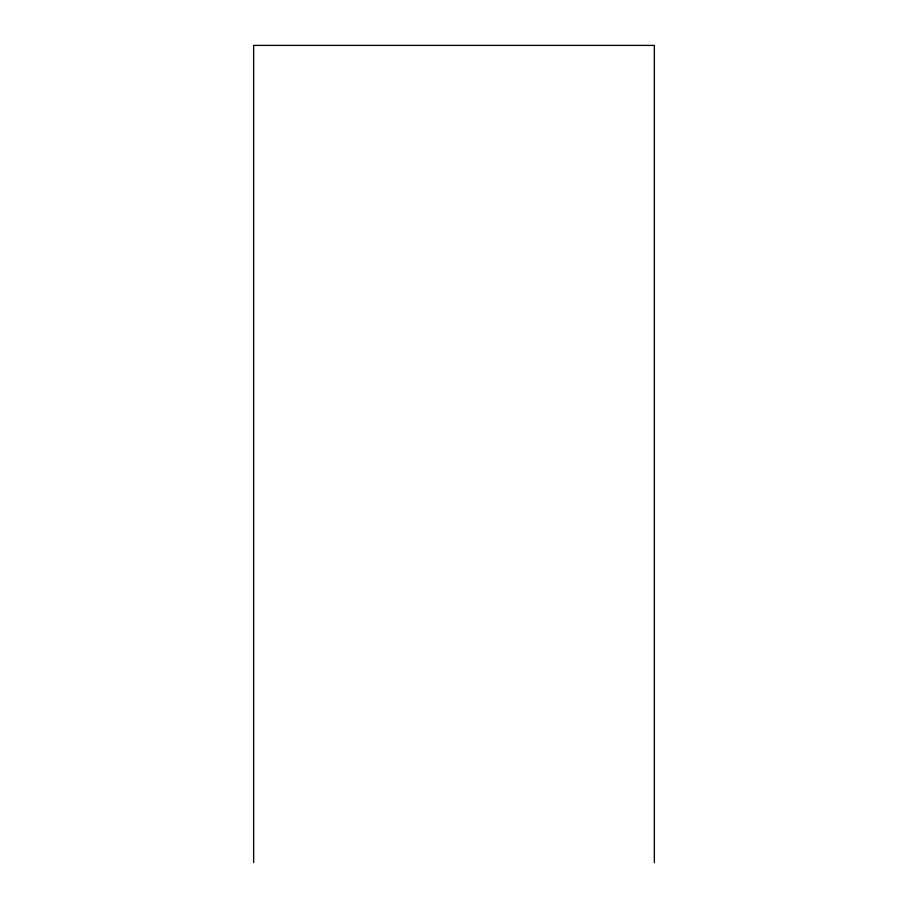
<?xml version="1.0" encoding="UTF-8"?>
<svg xmlns="http://www.w3.org/2000/svg" width="908" height="908" viewBox="0 0 908 908"><rect width="100%" height="100%" fill="white"/><g stroke="black" fill="none" stroke-linecap="round" stroke-linejoin="round"><path stroke-width="1.36" d="M654.35 862.6L654.35 45.4L253.65 45.4L253.65 862.6"/></g></svg>
